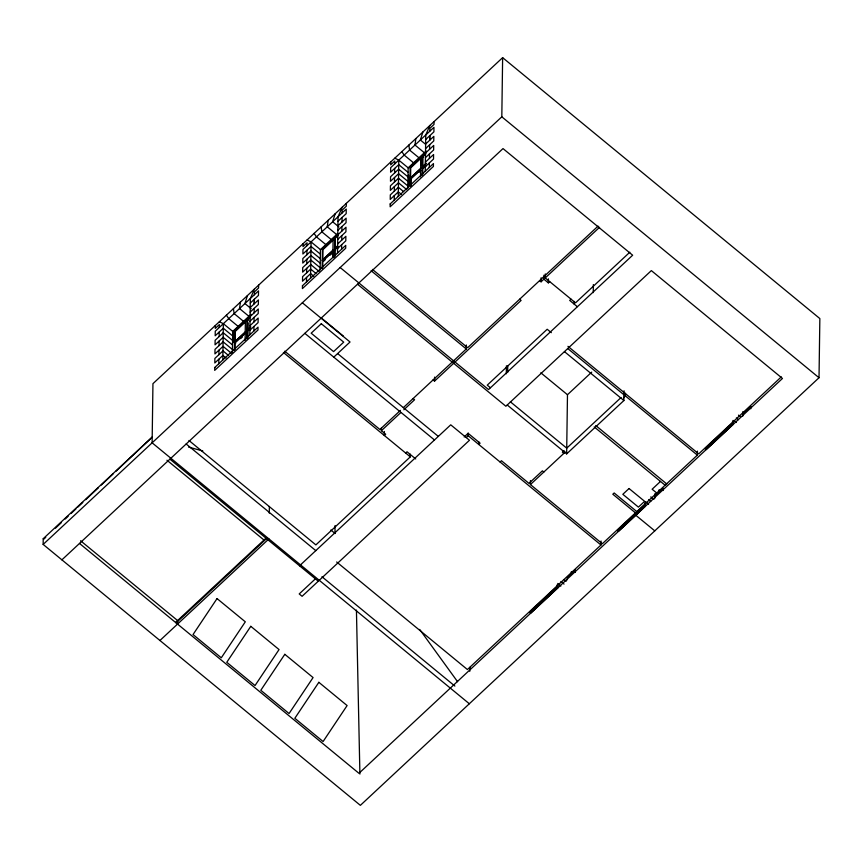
<?xml version="1.0" encoding="UTF-8"?>
<svg xmlns="http://www.w3.org/2000/svg" width="863" height="863" viewBox="0 0 863 863"><rect width="100%" height="100%" fill="white"/><g stroke="black" fill="none" stroke-linecap="round" stroke-linejoin="round"><path stroke-width="1.29" d="M469.332 703.755L152.125 442.827L152.945 383.668L502.633 57.648L819.85 318.576L819.019 377.735L360.367 805.352L43.15 544.424L43.226 538.706L152.201 437.11L115.987 471.198M177.541 624.089L177.595 620.551L80.583 540.756M215.329 325.502L215.297 328.372L219.342 324.596L219.299 327.455M218.792 363.722L218.857 359.191M218.922 354.65L218.986 350.119M219.051 345.588L219.116 341.058M219.17 336.527L219.234 331.985M222.837 359.947L223.344 323.679L219.385 321.726M232.417 352.924L232.719 331.392L251.036 314.315M233.15 342.611L233.301 331.867L223.344 323.679M234.445 350.335L234.714 330.939L258.274 309.019L258.21 313.549L250.022 321.187M235.038 349.461L235.124 342.74L245.804 332.784L245.232 332.309L234.553 342.266L235.707 343.215M235.157 341.133L235.286 331.414L245.966 321.457M245.114 340.378L245.383 320.982M246.721 338.879L246.991 319.493L248.145 320.443M247.314 338.016L247.411 331.295L250.324 328.576M247.433 329.688L247.562 319.968L250.486 317.25M247.886 338.49L247.983 331.77L246.829 330.82L250.712 327.196M248.005 330.162L248.113 322.87M249.828 334.79L250.335 298.522L254.466 289.019M253.873 331.014L253.938 326.484M254.002 321.942L254.067 317.411M254.132 312.881L254.197 308.35M254.38 294.747L254.423 291.888L258.566 288.026L258.609 285.157M269.278 513.129L269.364 506.452M303.053 243.722L303.01 246.591L307.055 242.816L307.012 245.675M306.505 281.942L306.57 277.411M306.635 272.881L306.699 268.339M306.764 263.808L306.829 259.278M306.894 254.747L306.958 250.216M310.561 278.166L311.068 241.91L307.099 239.957M320.151 270.011L320.432 249.612L337.789 233.442M322.158 268.555L322.428 249.159L337.616 234.995M322.751 267.681L322.848 260.96L333.517 251.004L332.945 250.529L322.266 260.486L323.42 261.435L325.362 259.623M332.848 257.25L333.107 239.202M333.431 257.724L333.517 251.004M334.434 257.109L334.704 237.713L335.276 238.188L335.146 247.908M335.027 256.235L335.124 249.515L338.037 246.796M337.541 253.01L338.048 216.742L342.18 207.249M334.952 533.561L335.071 525.545M341.597 249.234L341.651 244.704M341.716 240.173L341.78 235.631M341.845 231.101L341.91 226.57M341.975 222.039L342.082 217.454M342.093 212.967L342.136 210.108L346.279 206.246L346.322 203.388M384.391 431.468L384.337 435.491L385.685 434.24L381.381 430.691L381.414 428.026M390.766 161.953L390.723 164.811L394.769 161.036L394.736 163.905M394.229 200.162L394.294 195.631M394.348 191.101L394.413 186.57M394.477 182.028L394.542 177.498M394.607 172.967L394.671 168.436M398.275 196.386L398.782 160.13L394.812 158.177M407.865 188.231L408.156 167.832L426.139 151.068M408.469 187.109L408.631 175.027M409.893 185.426L410.141 167.379L433.701 145.459L433.636 149.989L425.448 157.627M410.464 185.901L410.561 179.18L420.27 170.13M411.047 186.376L411.133 179.655L409.979 178.706L420.659 168.76M188.965 440.497L315.88 544.898L410.313 456.861L410.346 454.186M420.551 176.818L420.82 157.433L421.392 157.907L421.295 165.2M422.147 175.329L422.417 155.933L423.571 156.883M422.741 174.455L422.838 167.735L425.75 165.016M425.254 171.23L425.761 134.962L429.893 125.469M429.31 167.454L429.375 162.924M429.429 158.393L429.494 153.862M429.558 149.321L429.623 144.79M429.752 135.728L429.688 140.259L429.796 135.685M429.817 131.198L429.85 128.328L433.992 124.466L434.035 121.607M433.075 379.925L434.542 381.133L434.596 377.109M403.345 407.649L466.268 348.976L466.322 344.973M466.225 437.552L468.156 435.739L468.199 433.075M469.785 671.306L469.85 667.304M478.771 441.759L478.738 444.445L480.087 443.183L468.102 433.312L464.186 436.969M43.15 544.424L501.813 116.818L502.633 57.648M506.322 373.798L506.43 365.783M507.649 372.557L507.746 365.869M697.423 451.133L697.369 455.135L602.342 543.744L530.4 484.564L530.454 480.551M539.602 280.615L541.069 281.823L541.123 277.789M541.069 281.823L543.884 279.191L543.949 275.178M629.828 252.212L575.513 302.848L545.233 277.94L545.287 273.927M543.884 279.191L548.361 282.87L548.415 278.857M557.131 584.844L557.088 587.53L530.109 612.687M557.671 588.005L556.516 587.056L529.526 612.212L530.68 613.162L557.671 588.005L557.714 584.607M507.261 405.027L566.646 453.895L567.476 394.725L591.727 372.115M567.261 579.85L567.293 577.584L575.394 570.033L575.362 572.298M574.165 304.1L574.208 301.414M571.338 573.809L571.371 571.543M593.248 292.622L593.356 284.574M336.656 561.986L467.412 669.537L600.982 544.995L601.047 540.993M566.646 453.895L623.895 400.529L624.035 390.788M623.507 397.757L625.427 395.966L625.47 393.291M644.844 503.064L644.812 505.75L617.822 530.907M645.384 506.225L644.23 505.276L617.239 530.432L618.393 531.381L645.384 506.225L645.438 502.19M654.974 498.07L655.039 493.539M659.062 492.029L659.084 489.763M663.075 490.518L663.108 488.253L655.006 495.804M732.558 421.284L732.525 423.97L705.535 449.127M733.097 424.445L731.943 423.496L704.963 448.652L706.117 449.601L733.097 424.445L733.151 420.421M742.698 416.29L742.752 411.759M750.788 408.738L750.821 406.473L742.719 414.024M240.432 302.104L239.536 308.587L248.911 316.3M328.145 220.324L327.26 226.807L336.624 234.52M415.858 138.555L414.974 145.027L424.348 152.74M247.444 295.567L244.941 303.56L251.187 308.695M335.157 213.787L332.654 221.78L338.9 226.915M422.881 132.007L420.367 140L425.578 144.283M45.75 537.336L43.797 539.17L43.226 538.706M55.469 528.178L61.305 522.687M65.221 519.008L68.145 516.247M71.079 513.496L75.955 508.89M77.907 507.056L82.794 502.46M85.717 499.699L98.414 487.746M101.349 484.995L113.064 473.96M250.27 303.053L258.458 295.416L258.522 290.885L215.254 331.23L215.189 335.761L223.29 328.22L232.654 335.923M337.983 221.273L346.182 213.646L346.246 209.105L302.967 249.45L302.902 253.981L311.004 246.44L320.378 254.143M425.707 139.504L433.895 131.866L433.96 127.336L390.68 167.67L390.615 172.212L398.717 164.66L408.091 172.373M250.205 307.584L258.404 299.957L258.339 304.488L250.141 312.126M337.918 225.815L346.117 218.177L346.052 222.708L337.865 230.345M425.642 144.035L433.83 136.397L433.765 140.928L425.578 148.565M234.261 330.971L250.648 315.696M321.975 249.191L332.579 239.31M334.51 237.508L337.401 234.812M409.688 167.411L420.292 157.53M422.223 155.728L425.114 153.031M337.8 234.876L345.987 227.239L345.923 231.769L337.735 239.407M333.679 239.677L322.999 249.634L322.848 260.572L332.557 251.521M335.276 238.188L338.199 235.47M421.392 157.907L410.723 167.853L410.561 178.792L420.27 169.741M425.912 153.69L422.999 156.408L422.848 167.346L424.79 165.534M249.957 325.718L258.145 318.08L258.08 322.622L249.892 330.249M337.67 243.938L345.858 236.3L345.793 240.842L337.606 248.479M425.383 162.168L433.582 154.531L433.517 159.062L425.319 166.699M234.553 341.877L245.232 331.921M246.84 330.432L250.723 326.807M322.277 260.097L332.956 250.141L333.528 250.615M334.553 248.652L337.465 245.933M409.99 178.317L420.669 168.371M422.266 166.872L426.149 163.247M337.465 246.322L334.542 249.04L335.696 249.99M426.149 163.636L422.266 167.26L423.409 168.209L426.333 165.491M235.135 342.352L244.844 333.301M247.411 330.907L250.324 328.188M335.124 249.127L337.066 247.314M240.561 338.695L242.503 336.883M330.216 255.103L333.129 252.384M418.9 172.417L420.842 170.604M61.899 559.85L503.01 148.587L632.655 255.221L488.534 389.58L340.151 267.53M333.787 357.142L350.033 341.996L302.352 302.773M400.421 410.378L379.914 429.494L284.714 351.187M598.07 226.106L467.638 347.703L372.438 269.407M175.642 622.374L266.473 537.692M381.381 430.691L400.907 412.492M403.841 409.763L414.574 399.752L413.107 398.544M434.542 381.133L521.101 300.432L519.634 299.234M545.233 277.94L599.548 227.303M176.106 622.903L267.476 537.714M159.946 640.497L268.911 538.9M548.361 282.87L549.699 281.618M405.675 453.043L407.023 451.791L415.729 458.943M571.036 299.17L569.699 300.421L577.282 306.656M299.537 565.783L450.734 424.823L469.483 440.249L302.093 596.301L299.213 593.938L315.405 578.836M500.076 461.996L501.425 460.734L528.965 483.377L542.406 470.842L543.841 472.029M621.069 397.509L566.732 448.167L510.357 401.802M530.4 484.564L565.319 451.996M660.497 481.425L652.126 489.224L656.743 493.021M781.306 376.883L698.706 453.895L567.951 346.333M188.533 447.077L202.816 450.993M501.813 116.818L819.019 377.735M738.491 415.125L740.583 416.84M736.355 417.951L738.437 419.666M418.943 157.767L409.569 150.065L408.846 145.092M734.208 420.766L736.29 422.482M413.55 162.805L404.175 155.092L401.824 151.629M398.782 160.13L408.728 168.307M408.026 176.904L398.652 169.191L390.561 176.742L390.497 181.273L398.587 173.722L407.962 181.435M407.897 185.966L398.523 178.263L390.432 185.804L390.367 190.335L398.458 182.794L406.797 189.644M403.604 191.608L398.404 187.325L390.303 194.876L390.238 199.407L398.339 191.856L401.457 194.423M551.338 332.676L547.185 329.256L487.25 385.135L490.357 387.703M567.606 348.425L623.971 394.801M625.427 395.966L697.369 455.135M564.445 351.629L623.895 400.529M540.821 372.816L567.476 394.725M595.697 425.491L666.754 483.949L665.254 485.34L594.197 426.894M650.778 496.905L653.906 499.472M371.079 270.68L466.268 348.976M648.631 499.731L650.713 501.435M331.23 239.547L321.856 231.845L321.133 226.872M645.448 501.694L648.566 504.262M325.836 244.585L316.462 236.872L314.11 233.409M311.068 241.91L320.432 249.612M638.329 512.838L614.165 492.967L612.816 494.219L636.98 514.1M357.53 284.229L505.869 406.246L651.349 270.604L782.471 378.458L358.954 773.302L79.493 543.431M635.772 515.233L654.78 530.864M320.313 258.684L310.939 250.971L302.837 258.522L302.784 263.053L310.874 255.502L320.249 263.215M320.184 267.746L310.809 260.033L302.719 267.584L302.654 272.115L310.745 264.574L319.083 271.424M315.89 273.388L310.68 269.105L302.589 276.645L302.525 281.187L310.626 273.636L313.744 276.203M468.156 435.739L600.982 544.995M321.478 318.091L343.398 336.117M337.616 353.571L438.318 436.398M304.844 333.345L434.477 439.979M564.111 579.537L566.193 581.252M283.398 352.46L410.313 456.861M560.918 581.5L564.046 584.078M243.517 321.327L234.143 313.614L233.409 308.652M557.735 583.464L560.853 586.042M238.123 326.365L228.749 318.652L226.397 315.189M232.589 340.454L223.226 332.751L215.124 340.292L215.06 344.833L223.161 337.282L232.535 344.995M232.471 349.526L223.096 341.813L214.995 349.364L214.941 353.895L223.032 346.343L231.36 353.204M228.177 355.168L222.967 350.885L214.876 358.425L214.811 362.956L222.902 355.416L226.03 357.983M330.853 530.001L334.995 533.41M186.16 443.992L315.804 550.626M321.953 576.732L454.877 686.074M169.903 459.148L318.285 581.209M166.958 460.216L263.97 540.022M419.666 629.418L457.573 681.694M356.43 610.076L359.903 774.079M214.747 367.498L214.704 370.356L257.983 330.011L258.015 327.153L214.747 367.498M254.315 299.278L254.261 303.819L254.369 299.234M302.46 285.718L302.417 288.576L345.696 248.231L345.739 245.372L302.46 285.718M390.173 203.938L390.141 206.796L433.409 166.451L433.453 163.592L390.173 203.938M563.852 450.723L563.809 453.409L562.374 452.223L563.884 450.82M217.044 598.577L193.032 634.553L221.295 657.8L245.308 621.813L217.044 598.577M250.788 626.322L226.775 662.299L255.038 685.546L279.051 649.569L250.788 626.322M284.812 654.316L260.799 690.292L289.062 713.539L313.075 677.563L284.812 654.316M318.846 682.309L294.833 718.286L323.096 741.533L347.109 705.556L318.846 682.309M321.306 323.733L311.165 333.183L333.571 351.608L343.711 342.158L321.306 323.733M629.041 488.523L622.838 494.305L638.404 507.12L644.618 501.327L629.041 488.523"/></g></svg>
